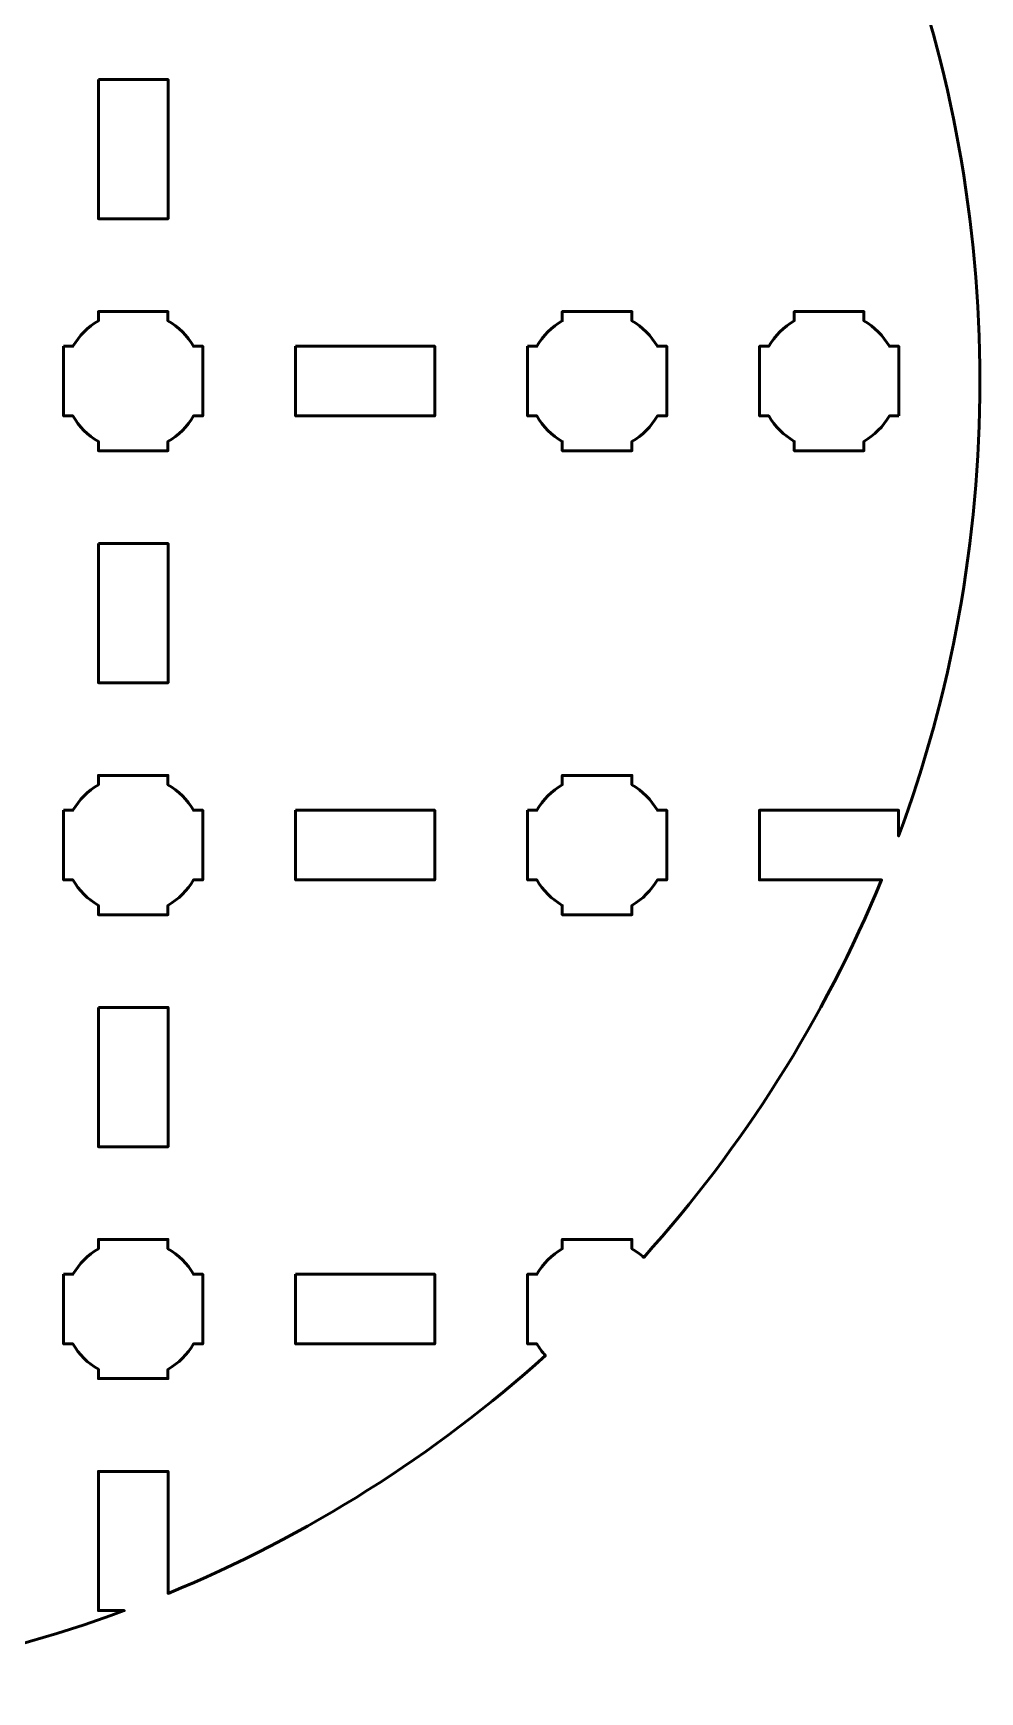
# Model space of a CAD drawing. Header units: centimetres. Extents: x -215 to 208, y -170 to 139.
# Drawn here: x 203.57 to 207.65, y -109.65 to -102.5 of the extents above; entities that cross this region are included whole.
import ezdxf

# ---------------------------------------------------------------- set-up
doc = ezdxf.new("R2010")
doc.units = ezdxf.units.CM
doc.header["$MEASUREMENT"] = 0
doc.layers.add('Layer 1', color=7, linetype='Continuous')

msp = doc.modelspace()

# ---------------------------------------------------------------- linework, layer by layer
at = {"layer": 'Layer 1', "color": 250, "lineweight": 53}
for points, knots in [([(202.00005, -98.35), (202.68952, -98.35), (203.35009, -98.47376), (203.96101, -98.69995), (203.96101, -98.69995), (203.96101, -98.69995), (203.85006, -98.69995), (203.85006, -98.69995), (203.85006, -98.69995), (203.85006, -98.69995), (203.85006, -99.29995), (203.85006, -99.29995), (203.85006, -99.29995), (203.85006, -99.29995), (204.15007, -99.29995), (204.15007, -99.29995), (204.15007, -99.29995), (204.15007, -99.29995), (204.15007, -98.77407), (204.15007, -98.77407), (204.15007, -98.77407), (204.75163, -99.0219), (205.30098, -99.37065), (205.77718, -99.79911), (205.77718, -99.79911), (205.76316, -99.81465), (205.75075, -99.83167), (205.7402, -99.8499), (205.7402, -99.8499), (205.7402, -99.8499), (205.7, -99.8499), (205.7, -99.8499), (205.7, -99.8499), (205.7, -99.8499), (205.7, -100.1499), (205.7, -100.1499), (205.7, -100.1499), (205.7, -100.1499), (205.74015, -100.1499), (205.74015, -100.1499), (205.74015, -100.1499), (205.76648, -100.19545), (205.80446, -100.23344), (205.85, -100.2598), (205.85, -100.2598), (205.85, -100.2598), (205.85, -100.2999), (205.85, -100.2999), (205.85, -100.2999), (205.85, -100.2999), (205.99337, -100.2999), (205.99337, -100.2999), (205.99337, -100.2999), (205.99337, -100.2999), (206.00005, -100.29998), (206.00005, -100.29998), (206.00005, -100.29998), (206.00005, -100.29998), (206.00672, -100.2999), (206.00672, -100.2999), (206.00672, -100.2999), (206.00672, -100.2999), (206.15, -100.2999), (206.15, -100.2999), (206.15, -100.2999), (206.15, -100.2999), (206.15, -100.25984), (206.15, -100.25984), (206.15, -100.25984), (206.16826, -100.24928), (206.1853, -100.23684), (206.20087, -100.2228), (206.20087, -100.2228), (206.62938, -100.699), (206.97816, -101.24839), (207.22604, -101.84996), (207.22604, -101.84996), (207.22604, -101.84996), (206.70005, -101.84996), (206.70005, -101.84996), (206.70005, -101.84996), (206.70005, -101.84996), (206.70005, -102.14997), (206.70005, -102.14997), (206.70005, -102.14997), (206.70005, -102.14997), (207.30005, -102.14997), (207.30005, -102.14997), (207.30005, -102.14997), (207.30005, -102.14997), (207.30005, -102.03918), (207.30005, -102.03918), (207.30005, -102.03918), (207.52628, -102.65004), (207.65, -103.31059), (207.65, -104.00004), (207.65, -104.00004), (207.65, -104.68951), (207.5263, -105.35007), (207.30005, -105.96092), (207.30005, -105.96092), (207.30005, -105.96092), (207.30005, -105.84996), (207.30005, -105.84996), (207.30005, -105.84996), (207.30005, -105.84996), (206.70005, -105.84996), (206.70005, -105.84996), (206.70005, -105.84996), (206.70005, -105.84996), (206.70005, -106.14997), (206.70005, -106.14997), (206.70005, -106.14997), (206.70005, -106.14997), (207.2261, -106.14997), (207.2261, -106.14997), (207.2261, -106.14997), (206.9782, -106.75151), (206.62947, -107.30095), (206.20092, -107.77716), (206.20092, -107.77716), (206.18534, -107.7631), (206.16828, -107.75066), (206.15, -107.74009), (206.15, -107.74009), (206.15, -107.74009), (206.15, -107.6999), (206.15, -107.6999), (206.15, -107.6999), (206.15, -107.6999), (205.85, -107.6999), (205.85, -107.6999), (205.85, -107.6999), (205.85, -107.6999), (205.85, -107.74012), (205.85, -107.74012), (205.85, -107.74012), (205.80449, -107.76645), (205.76653, -107.80438), (205.7402, -107.8499), (205.7402, -107.8499), (205.7402, -107.8499), (205.7, -107.8499), (205.7, -107.8499), (205.7, -107.8499), (205.7, -107.8499), (205.7, -108.1499), (205.7, -108.1499), (205.7, -108.1499), (205.7, -108.1499), (205.74015, -108.1499), (205.74015, -108.1499), (205.74015, -108.1499), (205.75072, -108.16819), (205.76317, -108.18526), (205.77723, -108.20084), (205.77723, -108.20084), (205.30103, -108.62932), (204.75164, -108.97809), (204.15007, -109.22593), (204.15007, -109.22593), (204.15007, -109.22593), (204.15007, -108.69995), (204.15007, -108.69995), (204.15007, -108.69995), (204.15007, -108.69995), (203.85006, -108.69995), (203.85006, -108.69995), (203.85006, -108.69995), (203.85006, -108.69995), (203.85006, -109.29995), (203.85006, -109.29995), (203.85006, -109.29995), (203.85006, -109.29995), (203.96127, -109.29995), (203.96127, -109.29995), (203.96127, -109.29995), (203.3503, -109.52626), (202.68962, -109.65), (202.00005, -109.65), (202.00005, -109.65), (201.31046, -109.65), (200.64979, -109.52621), (200.03878, -109.29995), (200.03878, -109.29995), (200.03878, -109.29995), (200.15003, -109.29995), (200.15003, -109.29995), (200.15003, -109.29995), (200.15003, -109.29995), (200.15003, -108.69995), (200.15003, -108.69995), (200.15003, -108.69995), (200.15003, -108.69995), (199.85003, -108.69995), (199.85003, -108.69995), (199.85003, -108.69995), (199.85003, -108.69995), (199.85003, -109.22595), (199.85003, -109.22595), (199.85003, -109.22595), (199.24842, -108.97811), (198.69902, -108.62936), (198.22281, -108.20087), (198.22281, -108.20087), (198.23688, -108.18528), (198.24935, -108.1682), (198.25993, -108.1499), (198.25993, -108.1499), (198.25993, -108.1499), (198.3, -108.1499), (198.3, -108.1499), (198.3, -108.1499), (198.3, -108.1499), (198.3, -108.00461), (198.3, -108.00461), (198.3, -108.00461), (198.3, -108.00461), (198.30006, -107.99997), (198.30006, -107.99997), (198.30006, -107.99997), (198.30006, -107.99997), (198.3, -107.99532), (198.3, -107.99532), (198.3, -107.99532), (198.3, -107.99532), (198.3, -107.8499), (198.3, -107.8499), (198.3, -107.8499), (198.3, -107.8499), (198.25988, -107.8499), (198.25988, -107.8499), (198.25988, -107.8499), (198.23352, -107.80437), (198.19553, -107.76642), (198.15, -107.74009), (198.15, -107.74009), (198.15, -107.74009), (198.15, -107.6999), (198.15, -107.6999), (198.15, -107.6999), (198.15, -107.6999), (197.85, -107.6999), (197.85, -107.6999), (197.85, -107.6999), (197.85, -107.6999), (197.85, -107.74012), (197.85, -107.74012), (197.85, -107.74012), (197.83173, -107.75069), (197.81468, -107.76313), (197.79911, -107.77718), (197.79911, -107.77718), (197.37059, -107.30095), (197.0218, -106.75156), (196.77392, -106.14997), (196.77392, -106.14997), (196.77392, -106.14997), (197.30005, -106.14997), (197.30005, -106.14997), (197.30005, -106.14997), (197.30005, -106.14997), (197.30005, -105.84996), (197.30005, -105.84996), (197.30005, -105.84996), (197.30005, -105.84996), (196.70005, -105.84996), (196.70005, -105.84996), (196.70005, -105.84996), (196.70005, -105.84996), (196.70005, -105.96113), (196.70005, -105.96113), (196.70005, -105.96113), (196.47375, -105.35021), (196.35, -104.68958), (196.35, -104.00004), (196.35, -104.00004), (196.35, -103.31048), (196.47376, -102.64983), (196.70005, -102.0389), (196.70005, -102.0389), (196.70005, -102.0389), (196.70005, -102.14997), (196.70005, -102.14997), (196.70005, -102.14997), (196.70005, -102.14997), (197.30005, -102.14997), (197.30005, -102.14997), (197.30005, -102.14997), (197.30005, -102.14997), (197.30005, -101.84996), (197.30005, -101.84996), (197.30005, -101.84996), (197.30005, -101.84996), (196.77396, -101.84996), (196.77396, -101.84996), (196.77396, -101.84996), (197.02185, -101.24837), (197.37063, -100.69898), (197.79916, -100.22277), (197.79916, -100.22277), (197.81471, -100.2368), (197.83175, -100.24924), (197.85, -100.2598), (197.85, -100.2598), (197.85, -100.2598), (197.85, -100.2999), (197.85, -100.2999), (197.85, -100.2999), (197.85, -100.2999), (197.99337, -100.2999), (197.99337, -100.2999), (197.99337, -100.2999), (197.99337, -100.2999), (198.00005, -100.29998), (198.00005, -100.29998), (198.00005, -100.29998), (198.00005, -100.29998), (198.00672, -100.2999), (198.00672, -100.2999), (198.00672, -100.2999), (198.00672, -100.2999), (198.15, -100.2999), (198.15, -100.2999), (198.15, -100.2999), (198.15, -100.2999), (198.15, -100.25984), (198.15, -100.25984), (198.15, -100.25984), (198.19558, -100.23348), (198.23358, -100.19547), (198.25993, -100.1499), (198.25993, -100.1499), (198.25993, -100.1499), (198.3, -100.1499), (198.3, -100.1499), (198.3, -100.1499), (198.3, -100.1499), (198.3, -100.00461), (198.3, -100.00461), (198.3, -100.00461), (198.3, -100.00461), (198.30006, -99.99997), (198.30006, -99.99997), (198.30006, -99.99997), (198.30006, -99.99997), (198.3, -99.99532), (198.3, -99.99532), (198.3, -99.99532), (198.3, -99.99532), (198.3, -99.8499), (198.3, -99.8499), (198.3, -99.8499), (198.3, -99.8499), (198.25988, -99.8499), (198.25988, -99.8499), (198.25988, -99.8499), (198.24932, -99.83166), (198.23689, -99.81464), (198.22286, -99.79909), (198.22286, -99.79909), (198.69908, -99.37063), (199.24844, -99.02188), (199.85003, -98.77405), (199.85003, -98.77405), (199.85003, -98.77405), (199.85003, -99.29995), (199.85003, -99.29995), (199.85003, -99.29995), (199.85003, -99.29995), (200.15003, -99.29995), (200.15003, -99.29995), (200.15003, -99.29995), (200.15003, -99.29995), (200.15003, -98.69995), (200.15003, -98.69995), (200.15003, -98.69995), (200.15003, -98.69995), (200.03904, -98.69995), (200.03904, -98.69995), (200.03904, -98.69995), (200.64998, -98.47376), (201.31056, -98.35), (202.00005, -98.35)], [0, 0, 0, 0, 0.0104167, 0.0104167, 0.0104167, 0.0104167, 0.0208333, 0.0208333, 0.0208333, 0.0208333, 0.03125, 0.03125, 0.03125, 0.03125, 0.0416667, 0.0416667, 0.0416667, 0.0416667, 0.0520833, 0.0520833, 0.0520833, 0.0520833, 0.0625, 0.0625, 0.0625, 0.0625, 0.0729167, 0.0729167, 0.0729167, 0.0729167, 0.0833333, 0.0833333, 0.0833333, 0.0833333, 0.09375, 0.09375, 0.09375, 0.09375, 0.1041667, 0.1041667, 0.1041667, 0.1041667, 0.1145833, 0.1145833, 0.1145833, 0.1145833, 0.125, 0.125, 0.125, 0.125, 0.1354167, 0.1354167, 0.1354167, 0.1354167, 0.1458333, 0.1458333, 0.1458333, 0.1458333, 0.15625, 0.15625, 0.15625, 0.15625, 0.1666667, 0.1666667, 0.1666667, 0.1666667, 0.1770833, 0.1770833, 0.1770833, 0.1770833, 0.1875, 0.1875, 0.1875, 0.1875, 0.1979167, 0.1979167, 0.1979167, 0.1979167, 0.2083333, 0.2083333, 0.2083333, 0.2083333, 0.21875, 0.21875, 0.21875, 0.21875, 0.2291667, 0.2291667, 0.2291667, 0.2291667, 0.2395833, 0.2395833, 0.2395833, 0.2395833, 0.25, 0.25, 0.25, 0.25, 0.2604167, 0.2604167, 0.2604167, 0.2604167, 0.2708333, 0.2708333, 0.2708333, 0.2708333, 0.28125, 0.28125, 0.28125, 0.28125, 0.2916667, 0.2916667, 0.2916667, 0.2916667, 0.3020833, 0.3020833, 0.3020833, 0.3020833, 0.3125, 0.3125, 0.3125, 0.3125, 0.3229167, 0.3229167, 0.3229167, 0.3229167, 0.3333333, 0.3333333, 0.3333333, 0.3333333, 0.34375, 0.34375, 0.34375, 0.34375, 0.3541667, 0.3541667, 0.3541667, 0.3541667, 0.3645833, 0.3645833, 0.3645833, 0.3645833, 0.375, 0.375, 0.375, 0.375, 0.3854167, 0.3854167, 0.3854167, 0.3854167, 0.3958333, 0.3958333, 0.3958333, 0.3958333, 0.40625, 0.40625, 0.40625, 0.40625, 0.4166667, 0.4166667, 0.4166667, 0.4166667, 0.4270833, 0.4270833, 0.4270833, 0.4270833, 0.4375, 0.4375, 0.4375, 0.4375, 0.4479167, 0.4479167, 0.4479167, 0.4479167, 0.4583333, 0.4583333, 0.4583333, 0.4583333, 0.46875, 0.46875, 0.46875, 0.46875, 0.4791667, 0.4791667, 0.4791667, 0.4791667, 0.4895833, 0.4895833, 0.4895833, 0.4895833, 0.5, 0.5, 0.5, 0.5, 0.5104167, 0.5104167, 0.5104167, 0.5104167, 0.5208333, 0.5208333, 0.5208333, 0.5208333, 0.53125, 0.53125, 0.53125, 0.53125, 0.5416667, 0.5416667, 0.5416667, 0.5416667, 0.5520833, 0.5520833, 0.5520833, 0.5520833, 0.5625, 0.5625, 0.5625, 0.5625, 0.5729167, 0.5729167, 0.5729167, 0.5729167, 0.5833333, 0.5833333, 0.5833333, 0.5833333, 0.59375, 0.59375, 0.59375, 0.59375, 0.6041667, 0.6041667, 0.6041667, 0.6041667, 0.6145833, 0.6145833, 0.6145833, 0.6145833, 0.625, 0.625, 0.625, 0.625, 0.6354167, 0.6354167, 0.6354167, 0.6354167, 0.6458333, 0.6458333, 0.6458333, 0.6458333, 0.65625, 0.65625, 0.65625, 0.65625, 0.6666667, 0.6666667, 0.6666667, 0.6666667, 0.6770833, 0.6770833, 0.6770833, 0.6770833, 0.6875, 0.6875, 0.6875, 0.6875, 0.6979167, 0.6979167, 0.6979167, 0.6979167, 0.7083333, 0.7083333, 0.7083333, 0.7083333, 0.71875, 0.71875, 0.71875, 0.71875, 0.7291667, 0.7291667, 0.7291667, 0.7291667, 0.7395833, 0.7395833, 0.7395833, 0.7395833, 0.75, 0.75, 0.75, 0.75, 0.7604167, 0.7604167, 0.7604167, 0.7604167, 0.7708333, 0.7708333, 0.7708333, 0.7708333, 0.78125, 0.78125, 0.78125, 0.78125, 0.7916667, 0.7916667, 0.7916667, 0.7916667, 0.8020833, 0.8020833, 0.8020833, 0.8020833, 0.8125, 0.8125, 0.8125, 0.8125, 0.8229167, 0.8229167, 0.8229167, 0.8229167, 0.8333333, 0.8333333, 0.8333333, 0.8333333, 0.84375, 0.84375, 0.84375, 0.84375, 0.8541667, 0.8541667, 0.8541667, 0.8541667, 0.8645833, 0.8645833, 0.8645833, 0.8645833, 0.875, 0.875, 0.875, 0.875, 0.8854167, 0.8854167, 0.8854167, 0.8854167, 0.8958333, 0.8958333, 0.8958333, 0.8958333, 0.90625, 0.90625, 0.90625, 0.90625, 0.9166667, 0.9166667, 0.9166667, 0.9166667, 0.9270833, 0.9270833, 0.9270833, 0.9270833, 0.9375, 0.9375, 0.9375, 0.9375, 0.9479167, 0.9479167, 0.9479167, 0.9479167, 0.9583333, 0.9583333, 0.9583333, 0.9583333, 0.96875, 0.96875, 0.96875, 0.96875, 0.9791667, 0.9791667, 0.9791667, 0.9791667, 0.9895833, 0.9895833, 0.9895833, 0.9895833, 1, 1, 1, 1]), ([(203.85006, -102.69991), (203.85006, -102.69991), (204.15007, -102.69991), (204.15007, -102.69991), (204.15007, -102.69991), (204.15007, -102.69991), (204.15007, -103.29992), (204.15007, -103.29992), (204.15007, -103.29992), (204.15007, -103.29992), (203.85006, -103.29992), (203.85006, -103.29992), (203.85006, -103.29992), (203.85006, -103.29992), (203.85006, -102.69991), (203.85006, -102.69991)], [0, 0, 0, 0, 0.25, 0.25, 0.25, 0.25, 0.5, 0.5, 0.5, 0.5, 0.75, 0.75, 0.75, 0.75, 1, 1, 1, 1]), ([(203.7, -103.8499), (203.7, -103.8499), (203.7402, -103.8499), (203.7402, -103.8499), (203.7402, -103.8499), (203.76653, -103.80438), (203.80449, -103.76645), (203.85, -103.74012), (203.85, -103.74012), (203.85, -103.74012), (203.85, -103.6999), (203.85, -103.6999), (203.85, -103.6999), (203.85, -103.6999), (204.15, -103.6999), (204.15, -103.6999), (204.15, -103.6999), (204.15, -103.6999), (204.15, -103.74009), (204.15, -103.74009), (204.15, -103.74009), (204.19553, -103.76642), (204.23352, -103.80437), (204.25988, -103.8499), (204.25988, -103.8499), (204.25988, -103.8499), (204.3, -103.8499), (204.3, -103.8499), (204.3, -103.8499), (204.3, -103.8499), (204.3, -103.99532), (204.3, -103.99532), (204.3, -103.99532), (204.3, -103.99532), (204.30006, -103.99997), (204.30006, -103.99997), (204.30006, -103.99997), (204.30006, -103.99997), (204.3, -104.00461), (204.3, -104.00461), (204.3, -104.00461), (204.3, -104.00461), (204.3, -104.1499), (204.3, -104.1499), (204.3, -104.1499), (204.3, -104.1499), (204.25993, -104.1499), (204.25993, -104.1499), (204.25993, -104.1499), (204.23358, -104.19547), (204.19558, -104.23348), (204.15, -104.25984), (204.15, -104.25984), (204.15, -104.25984), (204.15, -104.2999), (204.15, -104.2999), (204.15, -104.2999), (204.15, -104.2999), (204.00672, -104.2999), (204.00672, -104.2999), (204.00672, -104.2999), (204.00672, -104.2999), (204.00005, -104.29998), (204.00005, -104.29998), (204.00005, -104.29998), (204.00005, -104.29998), (203.99337, -104.2999), (203.99337, -104.2999), (203.99337, -104.2999), (203.99337, -104.2999), (203.85, -104.2999), (203.85, -104.2999), (203.85, -104.2999), (203.85, -104.2999), (203.85, -104.2598), (203.85, -104.2598), (203.85, -104.2598), (203.80446, -104.23344), (203.76648, -104.19545), (203.74015, -104.1499), (203.74015, -104.1499), (203.74015, -104.1499), (203.7, -104.1499), (203.7, -104.1499), (203.7, -104.1499), (203.7, -104.1499), (203.7, -103.8499), (203.7, -103.8499)], [0, 0, 0, 0, 0.0454545, 0.0454545, 0.0454545, 0.0454545, 0.0909091, 0.0909091, 0.0909091, 0.0909091, 0.1363636, 0.1363636, 0.1363636, 0.1363636, 0.1818182, 0.1818182, 0.1818182, 0.1818182, 0.2272727, 0.2272727, 0.2272727, 0.2272727, 0.2727273, 0.2727273, 0.2727273, 0.2727273, 0.3181818, 0.3181818, 0.3181818, 0.3181818, 0.3636364, 0.3636364, 0.3636364, 0.3636364, 0.4090909, 0.4090909, 0.4090909, 0.4090909, 0.4545455, 0.4545455, 0.4545455, 0.4545455, 0.5, 0.5, 0.5, 0.5, 0.5454545, 0.5454545, 0.5454545, 0.5454545, 0.5909091, 0.5909091, 0.5909091, 0.5909091, 0.6363636, 0.6363636, 0.6363636, 0.6363636, 0.6818182, 0.6818182, 0.6818182, 0.6818182, 0.7272727, 0.7272727, 0.7272727, 0.7272727, 0.7727273, 0.7727273, 0.7727273, 0.7727273, 0.8181818, 0.8181818, 0.8181818, 0.8181818, 0.8636364, 0.8636364, 0.8636364, 0.8636364, 0.9090909, 0.9090909, 0.9090909, 0.9090909, 0.9545455, 0.9545455, 0.9545455, 0.9545455, 1, 1, 1, 1]), ([(205.7, -103.8499), (205.7, -103.8499), (205.7402, -103.8499), (205.7402, -103.8499), (205.7402, -103.8499), (205.76653, -103.80438), (205.80449, -103.76645), (205.85, -103.74012), (205.85, -103.74012), (205.85, -103.74012), (205.85, -103.6999), (205.85, -103.6999), (205.85, -103.6999), (205.85, -103.6999), (206.15, -103.6999), (206.15, -103.6999), (206.15, -103.6999), (206.15, -103.6999), (206.15, -103.74009), (206.15, -103.74009), (206.15, -103.74009), (206.19553, -103.76642), (206.23352, -103.80437), (206.25988, -103.8499), (206.25988, -103.8499), (206.25988, -103.8499), (206.3, -103.8499), (206.3, -103.8499), (206.3, -103.8499), (206.3, -103.8499), (206.3, -103.99532), (206.3, -103.99532), (206.3, -103.99532), (206.3, -103.99532), (206.30006, -103.99997), (206.30006, -103.99997), (206.30006, -103.99997), (206.30006, -103.99997), (206.3, -104.00461), (206.3, -104.00461), (206.3, -104.00461), (206.3, -104.00461), (206.3, -104.1499), (206.3, -104.1499), (206.3, -104.1499), (206.3, -104.1499), (206.25993, -104.1499), (206.25993, -104.1499), (206.25993, -104.1499), (206.23358, -104.19547), (206.19558, -104.23348), (206.15, -104.25984), (206.15, -104.25984), (206.15, -104.25984), (206.15, -104.2999), (206.15, -104.2999), (206.15, -104.2999), (206.15, -104.2999), (206.00672, -104.2999), (206.00672, -104.2999), (206.00672, -104.2999), (206.00672, -104.2999), (206.00005, -104.29998), (206.00005, -104.29998), (206.00005, -104.29998), (206.00005, -104.29998), (205.99337, -104.2999), (205.99337, -104.2999), (205.99337, -104.2999), (205.99337, -104.2999), (205.85, -104.2999), (205.85, -104.2999), (205.85, -104.2999), (205.85, -104.2999), (205.85, -104.2598), (205.85, -104.2598), (205.85, -104.2598), (205.80446, -104.23344), (205.76648, -104.19545), (205.74015, -104.1499), (205.74015, -104.1499), (205.74015, -104.1499), (205.7, -104.1499), (205.7, -104.1499), (205.7, -104.1499), (205.7, -104.1499), (205.7, -103.8499), (205.7, -103.8499)], [0, 0, 0, 0, 0.0454545, 0.0454545, 0.0454545, 0.0454545, 0.0909091, 0.0909091, 0.0909091, 0.0909091, 0.1363636, 0.1363636, 0.1363636, 0.1363636, 0.1818182, 0.1818182, 0.1818182, 0.1818182, 0.2272727, 0.2272727, 0.2272727, 0.2272727, 0.2727273, 0.2727273, 0.2727273, 0.2727273, 0.3181818, 0.3181818, 0.3181818, 0.3181818, 0.3636364, 0.3636364, 0.3636364, 0.3636364, 0.4090909, 0.4090909, 0.4090909, 0.4090909, 0.4545455, 0.4545455, 0.4545455, 0.4545455, 0.5, 0.5, 0.5, 0.5, 0.5454545, 0.5454545, 0.5454545, 0.5454545, 0.5909091, 0.5909091, 0.5909091, 0.5909091, 0.6363636, 0.6363636, 0.6363636, 0.6363636, 0.6818182, 0.6818182, 0.6818182, 0.6818182, 0.7272727, 0.7272727, 0.7272727, 0.7272727, 0.7727273, 0.7727273, 0.7727273, 0.7727273, 0.8181818, 0.8181818, 0.8181818, 0.8181818, 0.8636364, 0.8636364, 0.8636364, 0.8636364, 0.9090909, 0.9090909, 0.9090909, 0.9090909, 0.9545455, 0.9545455, 0.9545455, 0.9545455, 1, 1, 1, 1]), ([(207.30012, -104.1499), (207.30012, -104.1499), (207.25992, -104.1499), (207.25992, -104.1499), (207.25992, -104.1499), (207.23359, -104.19542), (207.19563, -104.23335), (207.15012, -104.25968), (207.15012, -104.25968), (207.15012, -104.25968), (207.15012, -104.2999), (207.15012, -104.2999), (207.15012, -104.2999), (207.15012, -104.2999), (206.85012, -104.2999), (206.85012, -104.2999), (206.85012, -104.2999), (206.85012, -104.2999), (206.85012, -104.25971), (206.85012, -104.25971), (206.85012, -104.25971), (206.80459, -104.23338), (206.7666, -104.19543), (206.74024, -104.1499), (206.74024, -104.1499), (206.74024, -104.1499), (206.70012, -104.1499), (206.70012, -104.1499), (206.70012, -104.1499), (206.70012, -104.1499), (206.70012, -104.00448), (206.70012, -104.00448), (206.70012, -104.00448), (206.70012, -104.00448), (206.70006, -103.99983), (206.70006, -103.99983), (206.70006, -103.99983), (206.70006, -103.99983), (206.70012, -103.99519), (206.70012, -103.99519), (206.70012, -103.99519), (206.70012, -103.99519), (206.70012, -103.8499), (206.70012, -103.8499), (206.70012, -103.8499), (206.70012, -103.8499), (206.74019, -103.8499), (206.74019, -103.8499), (206.74019, -103.8499), (206.76654, -103.80433), (206.80454, -103.76632), (206.85012, -103.73996), (206.85012, -103.73996), (206.85012, -103.73996), (206.85012, -103.6999), (206.85012, -103.6999), (206.85012, -103.6999), (206.85012, -103.6999), (206.9934, -103.6999), (206.9934, -103.6999), (206.9934, -103.6999), (206.9934, -103.6999), (207.00007, -103.69982), (207.00007, -103.69982), (207.00007, -103.69982), (207.00007, -103.69982), (207.00675, -103.6999), (207.00675, -103.6999), (207.00675, -103.6999), (207.00675, -103.6999), (207.15012, -103.6999), (207.15012, -103.6999), (207.15012, -103.6999), (207.15012, -103.6999), (207.15012, -103.74), (207.15012, -103.74), (207.15012, -103.74), (207.19566, -103.76636), (207.23364, -103.80435), (207.25997, -103.8499), (207.25997, -103.8499), (207.25997, -103.8499), (207.30012, -103.8499), (207.30012, -103.8499), (207.30012, -103.8499), (207.30012, -103.8499), (207.30012, -104.1499), (207.30012, -104.1499)], [0, 0, 0, 0, 0.0454545, 0.0454545, 0.0454545, 0.0454545, 0.0909091, 0.0909091, 0.0909091, 0.0909091, 0.1363636, 0.1363636, 0.1363636, 0.1363636, 0.1818182, 0.1818182, 0.1818182, 0.1818182, 0.2272727, 0.2272727, 0.2272727, 0.2272727, 0.2727273, 0.2727273, 0.2727273, 0.2727273, 0.3181818, 0.3181818, 0.3181818, 0.3181818, 0.3636364, 0.3636364, 0.3636364, 0.3636364, 0.4090909, 0.4090909, 0.4090909, 0.4090909, 0.4545455, 0.4545455, 0.4545455, 0.4545455, 0.5, 0.5, 0.5, 0.5, 0.5454545, 0.5454545, 0.5454545, 0.5454545, 0.5909091, 0.5909091, 0.5909091, 0.5909091, 0.6363636, 0.6363636, 0.6363636, 0.6363636, 0.6818182, 0.6818182, 0.6818182, 0.6818182, 0.7272727, 0.7272727, 0.7272727, 0.7272727, 0.7727273, 0.7727273, 0.7727273, 0.7727273, 0.8181818, 0.8181818, 0.8181818, 0.8181818, 0.8636364, 0.8636364, 0.8636364, 0.8636364, 0.9090909, 0.9090909, 0.9090909, 0.9090909, 0.9545455, 0.9545455, 0.9545455, 0.9545455, 1, 1, 1, 1]), ([(204.70005, -103.84986), (204.70005, -103.84986), (205.30005, -103.84986), (205.30005, -103.84986), (205.30005, -103.84986), (205.30005, -103.84986), (205.30005, -104.14986), (205.30005, -104.14986), (205.30005, -104.14986), (205.30005, -104.14986), (204.70005, -104.14986), (204.70005, -104.14986), (204.70005, -104.14986), (204.70005, -104.14986), (204.70005, -103.84986), (204.70005, -103.84986)], [0, 0, 0, 0, 0.25, 0.25, 0.25, 0.25, 0.5, 0.5, 0.5, 0.5, 0.75, 0.75, 0.75, 0.75, 1, 1, 1, 1]), ([(203.85006, -104.69998), (203.85006, -104.69998), (204.15007, -104.69998), (204.15007, -104.69998), (204.15007, -104.69998), (204.15007, -104.69998), (204.15007, -105.29998), (204.15007, -105.29998), (204.15007, -105.29998), (204.15007, -105.29998), (203.85006, -105.29998), (203.85006, -105.29998), (203.85006, -105.29998), (203.85006, -105.29998), (203.85006, -104.69998), (203.85006, -104.69998)], [0, 0, 0, 0, 0.25, 0.25, 0.25, 0.25, 0.5, 0.5, 0.5, 0.5, 0.75, 0.75, 0.75, 0.75, 1, 1, 1, 1]), ([(203.7, -105.8499), (203.7, -105.8499), (203.7402, -105.8499), (203.7402, -105.8499), (203.7402, -105.8499), (203.76653, -105.80438), (203.80449, -105.76645), (203.85, -105.74012), (203.85, -105.74012), (203.85, -105.74012), (203.85, -105.6999), (203.85, -105.6999), (203.85, -105.6999), (203.85, -105.6999), (204.15, -105.6999), (204.15, -105.6999), (204.15, -105.6999), (204.15, -105.6999), (204.15, -105.74009), (204.15, -105.74009), (204.15, -105.74009), (204.19553, -105.76642), (204.23352, -105.80437), (204.25988, -105.8499), (204.25988, -105.8499), (204.25988, -105.8499), (204.3, -105.8499), (204.3, -105.8499), (204.3, -105.8499), (204.3, -105.8499), (204.3, -105.99532), (204.3, -105.99532), (204.3, -105.99532), (204.3, -105.99532), (204.30006, -105.99997), (204.30006, -105.99997), (204.30006, -105.99997), (204.30006, -105.99997), (204.3, -106.00461), (204.3, -106.00461), (204.3, -106.00461), (204.3, -106.00461), (204.3, -106.1499), (204.3, -106.1499), (204.3, -106.1499), (204.3, -106.1499), (204.25993, -106.1499), (204.25993, -106.1499), (204.25993, -106.1499), (204.23358, -106.19547), (204.19558, -106.23348), (204.15, -106.25984), (204.15, -106.25984), (204.15, -106.25984), (204.15, -106.2999), (204.15, -106.2999), (204.15, -106.2999), (204.15, -106.2999), (204.00672, -106.2999), (204.00672, -106.2999), (204.00672, -106.2999), (204.00672, -106.2999), (204.00005, -106.29998), (204.00005, -106.29998), (204.00005, -106.29998), (204.00005, -106.29998), (203.99337, -106.2999), (203.99337, -106.2999), (203.99337, -106.2999), (203.99337, -106.2999), (203.85, -106.2999), (203.85, -106.2999), (203.85, -106.2999), (203.85, -106.2999), (203.85, -106.2598), (203.85, -106.2598), (203.85, -106.2598), (203.80446, -106.23344), (203.76648, -106.19545), (203.74015, -106.1499), (203.74015, -106.1499), (203.74015, -106.1499), (203.7, -106.1499), (203.7, -106.1499), (203.7, -106.1499), (203.7, -106.1499), (203.7, -105.8499), (203.7, -105.8499)], [0, 0, 0, 0, 0.0454545, 0.0454545, 0.0454545, 0.0454545, 0.0909091, 0.0909091, 0.0909091, 0.0909091, 0.1363636, 0.1363636, 0.1363636, 0.1363636, 0.1818182, 0.1818182, 0.1818182, 0.1818182, 0.2272727, 0.2272727, 0.2272727, 0.2272727, 0.2727273, 0.2727273, 0.2727273, 0.2727273, 0.3181818, 0.3181818, 0.3181818, 0.3181818, 0.3636364, 0.3636364, 0.3636364, 0.3636364, 0.4090909, 0.4090909, 0.4090909, 0.4090909, 0.4545455, 0.4545455, 0.4545455, 0.4545455, 0.5, 0.5, 0.5, 0.5, 0.5454545, 0.5454545, 0.5454545, 0.5454545, 0.5909091, 0.5909091, 0.5909091, 0.5909091, 0.6363636, 0.6363636, 0.6363636, 0.6363636, 0.6818182, 0.6818182, 0.6818182, 0.6818182, 0.7272727, 0.7272727, 0.7272727, 0.7272727, 0.7727273, 0.7727273, 0.7727273, 0.7727273, 0.8181818, 0.8181818, 0.8181818, 0.8181818, 0.8636364, 0.8636364, 0.8636364, 0.8636364, 0.9090909, 0.9090909, 0.9090909, 0.9090909, 0.9545455, 0.9545455, 0.9545455, 0.9545455, 1, 1, 1, 1]), ([(205.7, -105.8499), (205.7, -105.8499), (205.7402, -105.8499), (205.7402, -105.8499), (205.7402, -105.8499), (205.76653, -105.80438), (205.80449, -105.76645), (205.85, -105.74012), (205.85, -105.74012), (205.85, -105.74012), (205.85, -105.6999), (205.85, -105.6999), (205.85, -105.6999), (205.85, -105.6999), (206.15, -105.6999), (206.15, -105.6999), (206.15, -105.6999), (206.15, -105.6999), (206.15, -105.74009), (206.15, -105.74009), (206.15, -105.74009), (206.19553, -105.76642), (206.23352, -105.80437), (206.25988, -105.8499), (206.25988, -105.8499), (206.25988, -105.8499), (206.3, -105.8499), (206.3, -105.8499), (206.3, -105.8499), (206.3, -105.8499), (206.3, -105.99532), (206.3, -105.99532), (206.3, -105.99532), (206.3, -105.99532), (206.30006, -105.99997), (206.30006, -105.99997), (206.30006, -105.99997), (206.30006, -105.99997), (206.3, -106.00461), (206.3, -106.00461), (206.3, -106.00461), (206.3, -106.00461), (206.3, -106.1499), (206.3, -106.1499), (206.3, -106.1499), (206.3, -106.1499), (206.25993, -106.1499), (206.25993, -106.1499), (206.25993, -106.1499), (206.23358, -106.19547), (206.19558, -106.23348), (206.15, -106.25984), (206.15, -106.25984), (206.15, -106.25984), (206.15, -106.2999), (206.15, -106.2999), (206.15, -106.2999), (206.15, -106.2999), (206.00672, -106.2999), (206.00672, -106.2999), (206.00672, -106.2999), (206.00672, -106.2999), (206.00005, -106.29998), (206.00005, -106.29998), (206.00005, -106.29998), (206.00005, -106.29998), (205.99337, -106.2999), (205.99337, -106.2999), (205.99337, -106.2999), (205.99337, -106.2999), (205.85, -106.2999), (205.85, -106.2999), (205.85, -106.2999), (205.85, -106.2999), (205.85, -106.2598), (205.85, -106.2598), (205.85, -106.2598), (205.80446, -106.23344), (205.76648, -106.19545), (205.74015, -106.1499), (205.74015, -106.1499), (205.74015, -106.1499), (205.7, -106.1499), (205.7, -106.1499), (205.7, -106.1499), (205.7, -106.1499), (205.7, -105.8499), (205.7, -105.8499)], [0, 0, 0, 0, 0.0454545, 0.0454545, 0.0454545, 0.0454545, 0.0909091, 0.0909091, 0.0909091, 0.0909091, 0.1363636, 0.1363636, 0.1363636, 0.1363636, 0.1818182, 0.1818182, 0.1818182, 0.1818182, 0.2272727, 0.2272727, 0.2272727, 0.2272727, 0.2727273, 0.2727273, 0.2727273, 0.2727273, 0.3181818, 0.3181818, 0.3181818, 0.3181818, 0.3636364, 0.3636364, 0.3636364, 0.3636364, 0.4090909, 0.4090909, 0.4090909, 0.4090909, 0.4545455, 0.4545455, 0.4545455, 0.4545455, 0.5, 0.5, 0.5, 0.5, 0.5454545, 0.5454545, 0.5454545, 0.5454545, 0.5909091, 0.5909091, 0.5909091, 0.5909091, 0.6363636, 0.6363636, 0.6363636, 0.6363636, 0.6818182, 0.6818182, 0.6818182, 0.6818182, 0.7272727, 0.7272727, 0.7272727, 0.7272727, 0.7727273, 0.7727273, 0.7727273, 0.7727273, 0.8181818, 0.8181818, 0.8181818, 0.8181818, 0.8636364, 0.8636364, 0.8636364, 0.8636364, 0.9090909, 0.9090909, 0.9090909, 0.9090909, 0.9545455, 0.9545455, 0.9545455, 0.9545455, 1, 1, 1, 1]), ([(204.70008, -105.84996), (204.70008, -105.84996), (205.30008, -105.84996), (205.30008, -105.84996), (205.30008, -105.84996), (205.30008, -105.84996), (205.30008, -106.14997), (205.30008, -106.14997), (205.30008, -106.14997), (205.30008, -106.14997), (204.70008, -106.14997), (204.70008, -106.14997), (204.70008, -106.14997), (204.70008, -106.14997), (204.70008, -105.84996), (204.70008, -105.84996)], [0, 0, 0, 0, 0.25, 0.25, 0.25, 0.25, 0.5, 0.5, 0.5, 0.5, 0.75, 0.75, 0.75, 0.75, 1, 1, 1, 1]), ([(203.85006, -106.69995), (203.85006, -106.69995), (204.15007, -106.69995), (204.15007, -106.69995), (204.15007, -106.69995), (204.15007, -106.69995), (204.15007, -107.29995), (204.15007, -107.29995), (204.15007, -107.29995), (204.15007, -107.29995), (203.85006, -107.29995), (203.85006, -107.29995), (203.85006, -107.29995), (203.85006, -107.29995), (203.85006, -106.69995), (203.85006, -106.69995)], [0, 0, 0, 0, 0.25, 0.25, 0.25, 0.25, 0.5, 0.5, 0.5, 0.5, 0.75, 0.75, 0.75, 0.75, 1, 1, 1, 1]), ([(203.7, -107.8499), (203.7, -107.8499), (203.7402, -107.8499), (203.7402, -107.8499), (203.7402, -107.8499), (203.76653, -107.80438), (203.80449, -107.76645), (203.85, -107.74012), (203.85, -107.74012), (203.85, -107.74012), (203.85, -107.6999), (203.85, -107.6999), (203.85, -107.6999), (203.85, -107.6999), (204.15, -107.6999), (204.15, -107.6999), (204.15, -107.6999), (204.15, -107.6999), (204.15, -107.74009), (204.15, -107.74009), (204.15, -107.74009), (204.19553, -107.76642), (204.23352, -107.80437), (204.25988, -107.8499), (204.25988, -107.8499), (204.25988, -107.8499), (204.3, -107.8499), (204.3, -107.8499), (204.3, -107.8499), (204.3, -107.8499), (204.3, -107.99532), (204.3, -107.99532), (204.3, -107.99532), (204.3, -107.99532), (204.30006, -107.99997), (204.30006, -107.99997), (204.30006, -107.99997), (204.30006, -107.99997), (204.3, -108.00461), (204.3, -108.00461), (204.3, -108.00461), (204.3, -108.00461), (204.3, -108.1499), (204.3, -108.1499), (204.3, -108.1499), (204.3, -108.1499), (204.25993, -108.1499), (204.25993, -108.1499), (204.25993, -108.1499), (204.23358, -108.19547), (204.19558, -108.23348), (204.15, -108.25984), (204.15, -108.25984), (204.15, -108.25984), (204.15, -108.2999), (204.15, -108.2999), (204.15, -108.2999), (204.15, -108.2999), (204.00672, -108.2999), (204.00672, -108.2999), (204.00672, -108.2999), (204.00672, -108.2999), (204.00005, -108.29998), (204.00005, -108.29998), (204.00005, -108.29998), (204.00005, -108.29998), (203.99337, -108.2999), (203.99337, -108.2999), (203.99337, -108.2999), (203.99337, -108.2999), (203.85, -108.2999), (203.85, -108.2999), (203.85, -108.2999), (203.85, -108.2999), (203.85, -108.2598), (203.85, -108.2598), (203.85, -108.2598), (203.80446, -108.23344), (203.76648, -108.19545), (203.74015, -108.1499), (203.74015, -108.1499), (203.74015, -108.1499), (203.7, -108.1499), (203.7, -108.1499), (203.7, -108.1499), (203.7, -108.1499), (203.7, -107.8499), (203.7, -107.8499)], [0, 0, 0, 0, 0.0454545, 0.0454545, 0.0454545, 0.0454545, 0.0909091, 0.0909091, 0.0909091, 0.0909091, 0.1363636, 0.1363636, 0.1363636, 0.1363636, 0.1818182, 0.1818182, 0.1818182, 0.1818182, 0.2272727, 0.2272727, 0.2272727, 0.2272727, 0.2727273, 0.2727273, 0.2727273, 0.2727273, 0.3181818, 0.3181818, 0.3181818, 0.3181818, 0.3636364, 0.3636364, 0.3636364, 0.3636364, 0.4090909, 0.4090909, 0.4090909, 0.4090909, 0.4545455, 0.4545455, 0.4545455, 0.4545455, 0.5, 0.5, 0.5, 0.5, 0.5454545, 0.5454545, 0.5454545, 0.5454545, 0.5909091, 0.5909091, 0.5909091, 0.5909091, 0.6363636, 0.6363636, 0.6363636, 0.6363636, 0.6818182, 0.6818182, 0.6818182, 0.6818182, 0.7272727, 0.7272727, 0.7272727, 0.7272727, 0.7727273, 0.7727273, 0.7727273, 0.7727273, 0.8181818, 0.8181818, 0.8181818, 0.8181818, 0.8636364, 0.8636364, 0.8636364, 0.8636364, 0.9090909, 0.9090909, 0.9090909, 0.9090909, 0.9545455, 0.9545455, 0.9545455, 0.9545455, 1, 1, 1, 1]), ([(204.70005, -107.84993), (204.70005, -107.84993), (205.30005, -107.84993), (205.30005, -107.84993), (205.30005, -107.84993), (205.30005, -107.84993), (205.30005, -108.14993), (205.30005, -108.14993), (205.30005, -108.14993), (205.30005, -108.14993), (204.70005, -108.14993), (204.70005, -108.14993), (204.70005, -108.14993), (204.70005, -108.14993), (204.70005, -107.84993), (204.70005, -107.84993)], [0, 0, 0, 0, 0.25, 0.25, 0.25, 0.25, 0.5, 0.5, 0.5, 0.5, 0.75, 0.75, 0.75, 0.75, 1, 1, 1, 1])]:
    msp.add_open_spline(points, degree=3, knots=knots, dxfattribs=at)

doc.saveas('drawing.dxf')
